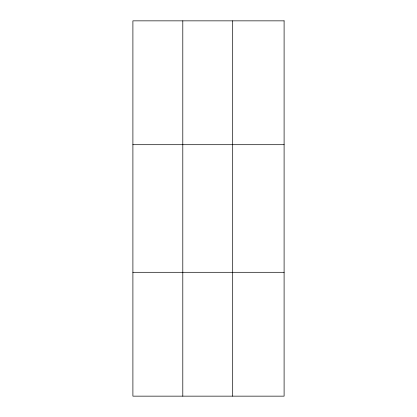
<?xml version="1.0" encoding="UTF-8"?>
<svg xmlns="http://www.w3.org/2000/svg" width="417" height="417" viewBox="0 0 417 417"><rect width="100%" height="100%" fill="white"/><g stroke="black" fill="none" stroke-linecap="round" stroke-linejoin="round"><path stroke-width="0.63" d="M182.797 396.15L182.797 20.85M232.691 396.15L232.691 20.85M132.898 144.699L284.102 144.699M132.898 272.301L284.102 272.301M284.102 20.85L284.102 396.15L132.898 396.15L132.898 20.85L284.102 20.85"/></g></svg>
